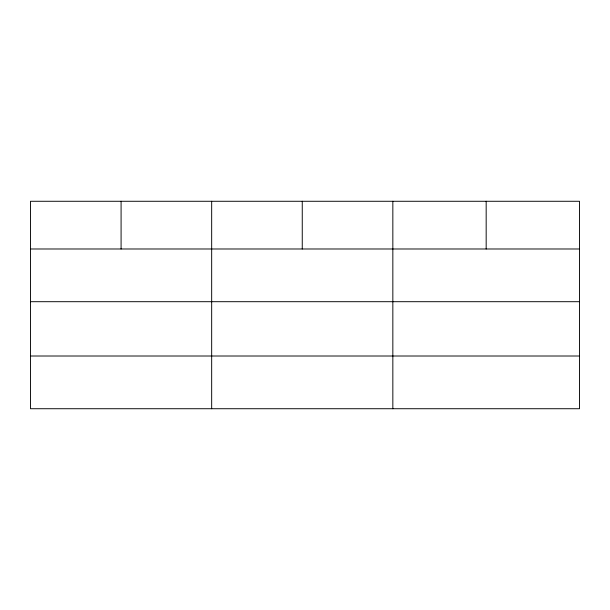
<?xml version="1.0" encoding="UTF-8"?>
<svg xmlns="http://www.w3.org/2000/svg" width="610" height="610" viewBox="0 0 610 610"><rect width="100%" height="100%" fill="white"/><g stroke="black" fill="none" stroke-linecap="round" stroke-linejoin="round"><path stroke-width="0.91" d="M579.5 301.698L579.5 201.277L30.5 201.277L30.5 408.723L579.5 408.723L579.5 301.698L30.5 301.698M30.5 248.987L579.5 248.987M30.5 356.011L579.5 356.011M486.17 201.277L486.17 248.987M392.84 201.277L392.84 408.723M302.255 201.277L302.255 248.987M211.67 201.277L211.67 408.723M121.085 201.277L121.085 248.987"/></g></svg>
